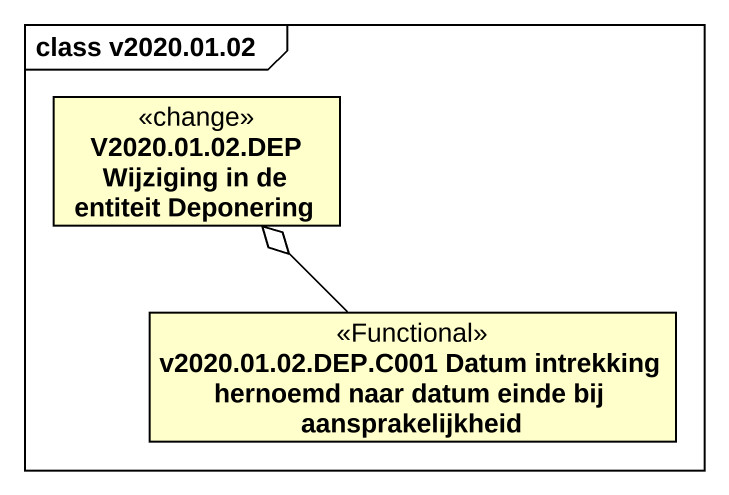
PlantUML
@startuml
mainframe class v2020.01.02
hide circle
hide empty members
class "V2020.01.02.DEP Wijziging in de entiteit Deponering" as V2020_01_02_DEP_Wijziging <<change>>
class "v2020.01.02.DEP.C001 Datum intrekking hernoemd naar datum einde bij aansprakelijkheid" as v2020_01_02_DEP_C001_Datum <<Functional>>
v2020_01_02_DEP_C001_Datum -up-o V2020_01_02_DEP_Wijziging
@enduml
